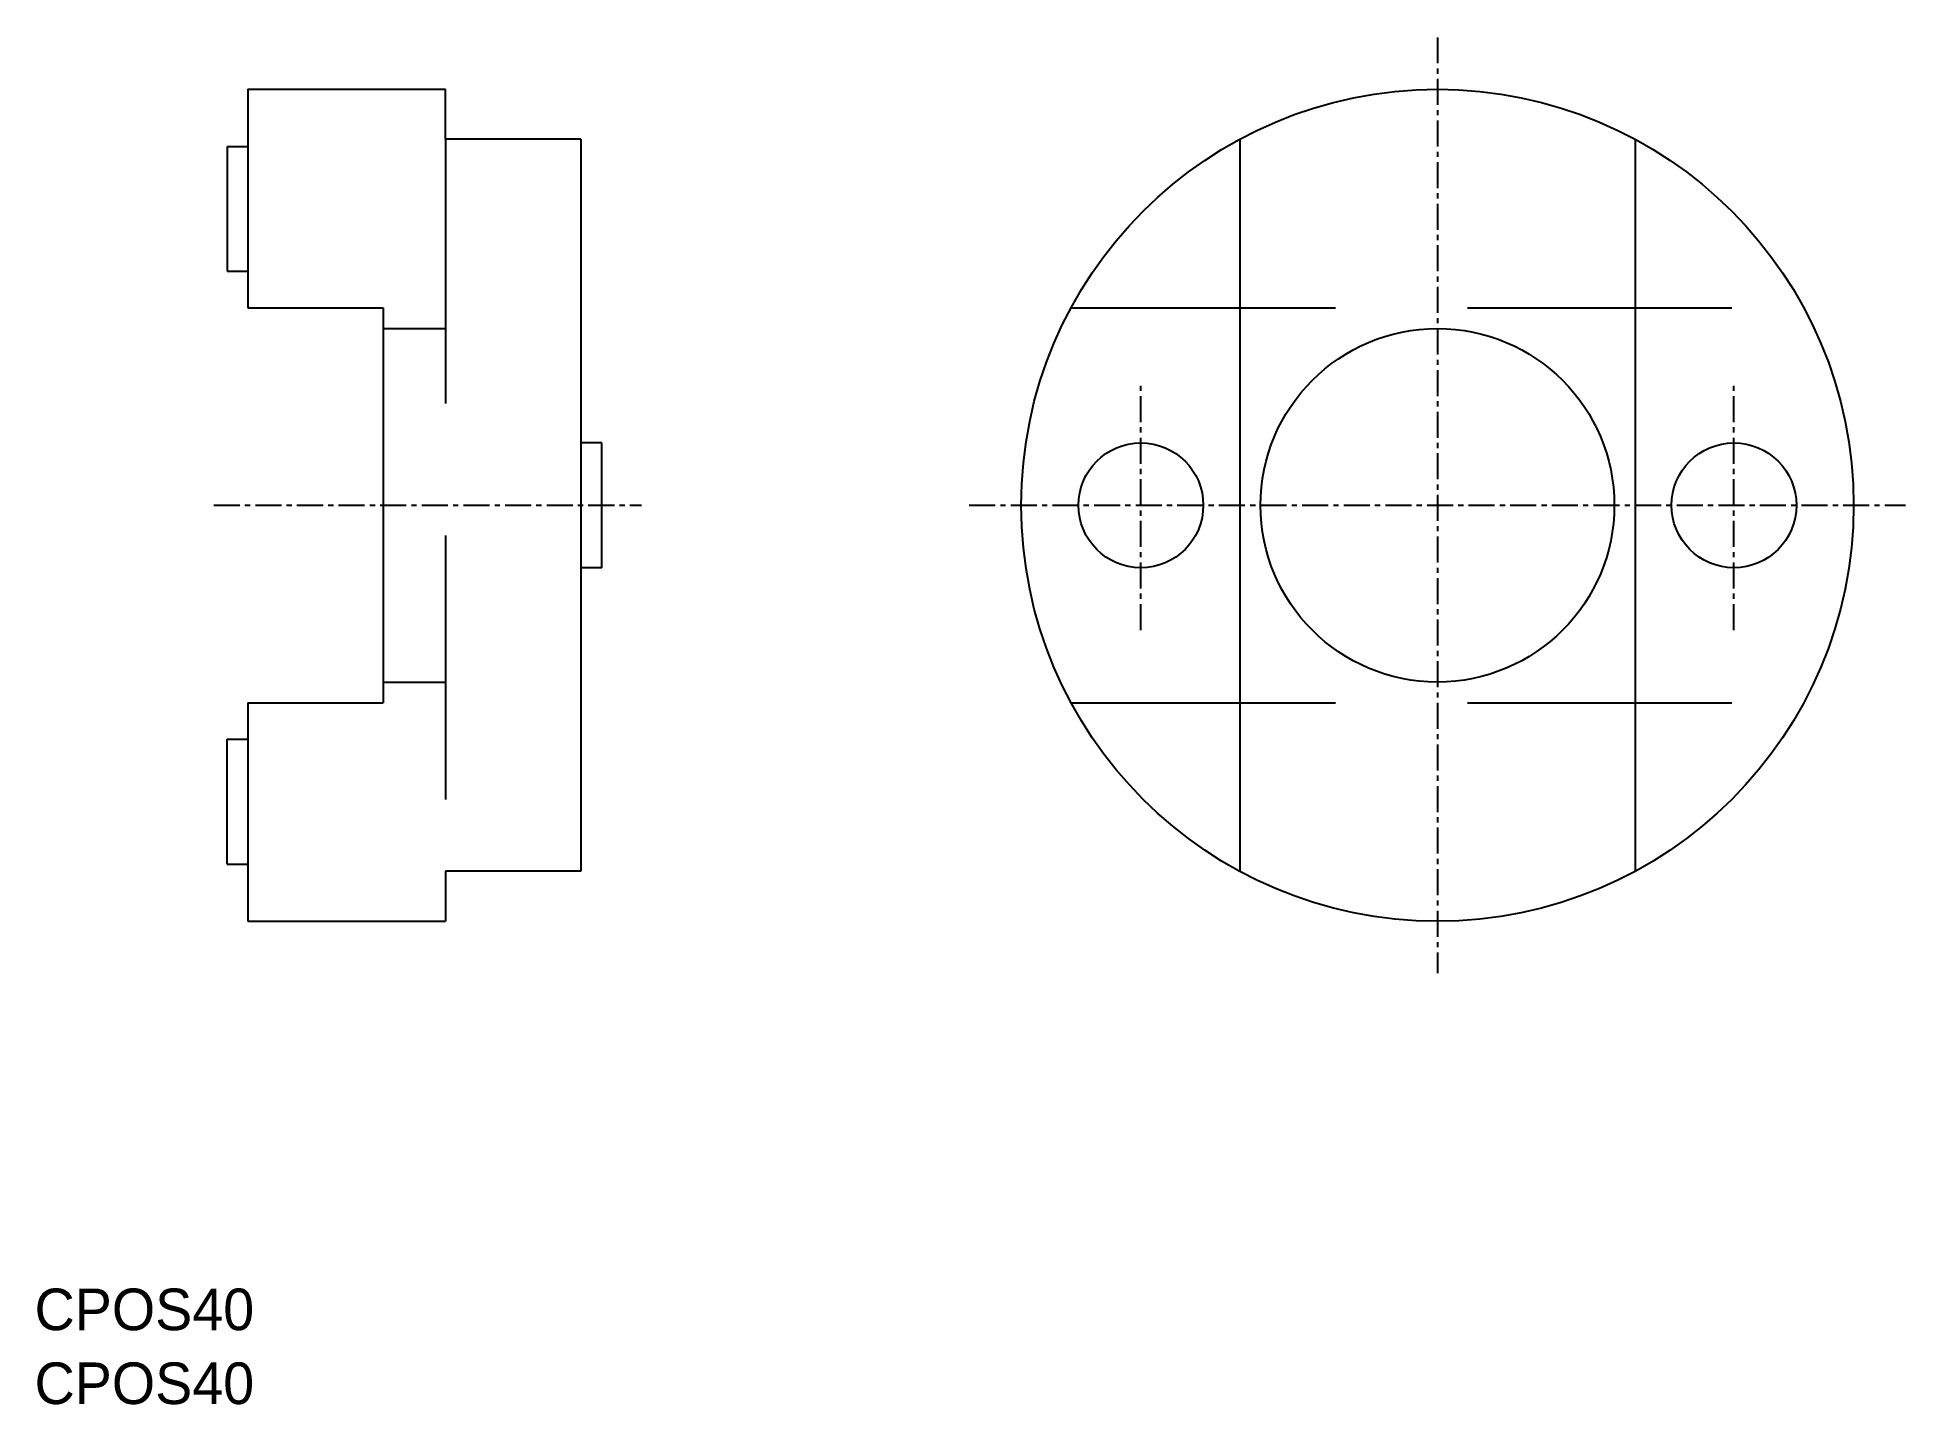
# Model space of a CAD drawing. Extents: x 99.7 to 189.5, y 79.4 to 145.1.
import ezdxf

# ---------------------------------------------------------------- set-up
doc = ezdxf.new("R2010")
doc.units = 0
doc.linetypes.add('CENTER', pattern=[2, 1.25, -0.25, 0.25, -0.25])
doc.linetypes.add('DASHED', pattern=[19.05, 12.7, -6.35])
doc.layers.get('0').update_dxf_attribs({"linetype": 'CONTINUOUS'})
doc.layers.add('CENTER', color=1, linetype='CENTER')

msp = doc.modelspace()

# ---------------------------------------------------------------- linework, layer by layer
for p, q in [((109.813, 142.614), (119.313, 142.614)), ((109.813, 142.614), (109.813, 132.114)), ((119.313, 140.213), (119.313, 142.614)), ((125.813, 140.213), (119.313, 140.213)), ((125.813, 140.213), (125.813, 105.014)), ((157.472, 140.213), (157.472, 105.014)), ((176.472, 140.213), (176.472, 105.014)), ((108.813, 139.864), (108.813, 133.864)), ((108.813, 139.864), (109.813, 139.864)), ((108.813, 133.864), (109.813, 133.864)), ((109.813, 132.114), (116.313, 132.114)), ((116.313, 132.114), (116.313, 113.114)), ((126.813, 125.614), (125.813, 125.614)), ((126.813, 119.614), (126.813, 125.614)), ((126.813, 119.614), (125.813, 119.614)), ((109.813, 113.114), (109.813, 102.614)), ((109.813, 113.114), (116.313, 113.114)), ((108.813, 105.364), (108.813, 111.364)), ((108.813, 111.364), (109.813, 111.364)), ((108.813, 105.364), (109.813, 105.364)), ((125.813, 105.014), (119.313, 105.014)), ((119.313, 105.014), (119.313, 102.614)), ((109.813, 102.614), (119.313, 102.614))]:
    msp.add_line(p, q)
at = {"color": 3, "linetype": 'DASHED'}
for p, q in [((119.313, 140.213), (119.313, 105.014)), ((149.372, 132.114), (184.572, 132.114)), ((116.313, 131.114), (119.313, 131.114)), ((116.313, 114.114), (119.313, 114.114)), ((149.372, 113.114), (184.572, 113.114))]:
    msp.add_line(p, q, dxfattribs=at)
for centre, radius in [((166.972, 122.614), 20), ((166.972, 122.614), 8.5), ((152.722, 122.614), 3), ((181.222, 122.614), 3)]:
    msp.add_circle(centre, radius)
at = {"layer": 'CENTER', "color": 1, "linetype": 'CENTER'}
for p, q in [((166.972, 145.114), (166.972, 100.114)), ((152.722, 116.614), (152.722, 128.614)), ((181.222, 116.614), (181.222, 128.614)), ((108.169, 122.614), (128.719, 122.614)), ((144.472, 122.614), (189.472, 122.614))]:
    msp.add_line(p, q, dxfattribs=at)

# ---------------------------------------------------------------- texts
for p in [(99.557, 82.95), (99.557, 79.398)]:
    msp.add_text('CPOS40', height=2).set_placement(p)

doc.saveas('drawing.dxf')
